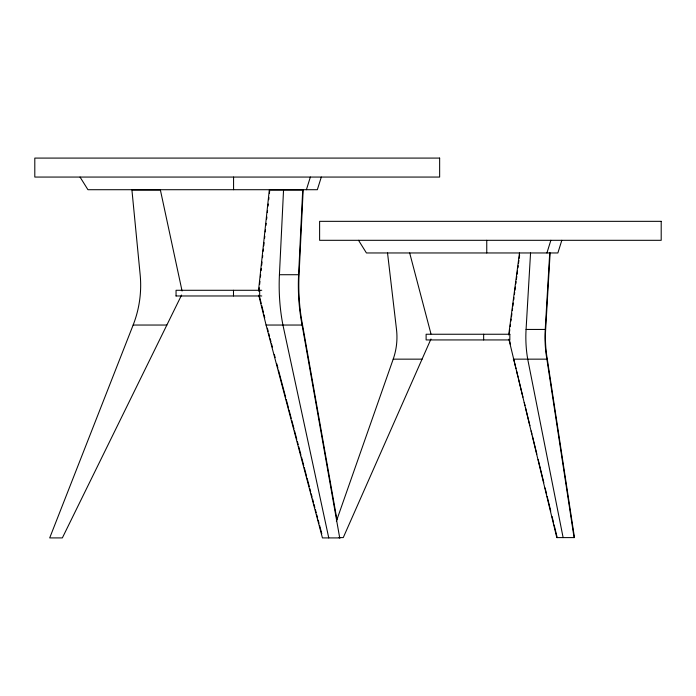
<?xml version="1.0" encoding="UTF-8"?>
<svg xmlns="http://www.w3.org/2000/svg" width="696" height="696" viewBox="0 0 696 696"><rect width="100%" height="100%" fill="white"/><g stroke="black" fill="none" stroke-linecap="round" stroke-linejoin="round"><path stroke-width="1.04" d="M328.764 537.912L282.933 325.041A109.002 54.505 90 0 1 279.427 274.72L283.542 190.034M339.718 537.912L302.108 325.041A109.002 54.505 -90 0 1 298.601 274.72L302.716 190.034L269.308 190.034L258.477 290.98M303.169 190.034L299.054 274.72A109.002 54.505 90 0 0 302.56 325.041L336.96 519.729M563.125 537.599L527.716 359.153A66.407 33.199 90 0 1 526.072 329.443L530.552 252.961M574.078 537.599L546.891 359.153A66.407 33.199 -90 0 1 545.238 329.443L549.727 252.961M550.127 252.961L545.647 329.443A66.407 33.199 -90 0 0 547.291 359.153L574.478 537.599L556.8 537.599L508.88 339.187M258.929 290.98L259.277 287.761M259.617 284.534L259.965 281.315M260.426 277.017L260.661 274.876M261.122 270.579L261.348 268.43M261.696 265.211L262.044 261.983M262.505 257.685L262.731 255.545M263.192 251.247L263.427 249.098M263.767 245.879L264.115 242.652M264.576 238.354L264.811 236.214M265.272 231.916L265.498 229.767M265.959 225.469L266.194 223.32M266.655 219.023L266.881 216.882M267.342 212.584L267.577 210.436M268.038 206.138L268.264 203.989M268.726 199.691L268.96 197.551M269.422 193.253L269.648 191.104M508.698 334.959L519.486 252.961M509.376 332.827L509.803 329.634M510.22 326.441L510.499 324.31M510.916 321.117L511.203 318.986M511.482 316.854L511.899 313.661M512.317 310.468L512.604 308.337M512.882 306.205L513.3 303.012M513.718 299.819L514.005 297.688M514.422 294.495L514.701 292.363M514.979 290.232L515.405 287.039M515.823 283.846L516.101 281.715M516.38 279.583L516.806 276.39M517.085 274.259L517.502 271.066M517.928 267.873L518.207 265.741M518.485 263.61L518.903 260.417M519.19 258.286L519.607 255.093M306.397 189.712L310.355 177.062M321.308 177.062L317.332 189.712L87.948 189.712L80.04 177.062M546.917 252.961L550.867 240.311M561.82 240.311L557.87 252.961L366.435 252.961L358.527 240.311M336.368 521.191L393.205 359.153A66.407 66.407 0 0 0 396.502 329.443L387.533 252.961M182.074 291.006L160.393 190.034L131.927 190.034L140.157 274.72A109.002 109.002 0 0 1 133.145 325.041L49.703 537.912L62.353 537.912L181.578 295.06M430.963 339.004L343.259 537.599L339.039 537.599M279.427 274.72L298.601 274.72M261.757 290.284L176.053 290.284L176.053 295.974M176.001 295.974L261.757 295.974M133.145 325.041L166.866 325.041M258.747 295.191L266.081 325.041L302.108 325.041M526.072 329.443L545.238 329.443M393.205 359.153L422.063 359.153M513.283 359.153L546.891 359.153M340.179 537.912L322.439 537.912L266.081 325.041M267.368 328.19L268.195 331.331M268.752 333.428L269.587 336.577M270.144 338.674L270.97 341.823M271.527 343.92L272.362 347.06M274.302 354.403L275.137 357.553M276.808 363.843L277.913 368.036M278.47 370.133L285.691 397.399M286.247 399.495L288.466 407.882M289.023 409.979L291.241 418.366M291.798 420.462L294.017 428.858M294.573 430.954L296.792 439.341M297.349 441.438L298.184 444.587M298.741 446.684L300.959 455.071M301.516 457.168L303.734 465.554M304.291 467.651L306.51 476.047M307.066 478.143L309.294 486.53M309.842 488.627L310.677 491.776M311.234 493.873L312.069 497.014M312.626 499.11L313.452 502.26M314.009 504.356L314.844 507.506M315.401 509.603L316.228 512.743M316.784 514.84L317.62 517.989M318.176 520.086L319.012 523.235M319.56 525.332L321.787 533.719M409.674 252.961L430.981 333.932M259.712 297.244L261.226 303.421M261.731 305.483L263.497 312.687M264.001 314.749L264.758 317.837M513.692 359.153L516.006 368.663M516.519 370.768L518.068 377.11M518.581 379.216L522.957 397.164M524.245 402.445L525.019 405.611M525.532 407.725L529.908 425.674M531.196 430.954L531.97 434.121M532.483 436.235L536.86 454.183M538.147 459.464L543.811 482.693M545.098 487.974L546.647 494.308M547.16 496.413L550.762 511.203M552.05 516.476L553.598 522.818M554.112 524.923L557.2 537.599M509.515 340.24L510.438 344.442M486.756 240.311L486.756 252.961M483.65 334.245L483.65 339.935M259.669 290.284L259.669 295.974M233.569 177.062L233.569 189.712M233.491 290.284L233.491 295.974M439.646 158.088L34.8 158.088L34.8 177.062L439.646 177.062L439.646 158.088M661.2 221.337L319.612 221.337L319.612 240.311L661.2 240.311L661.2 221.337M509.837 334.245L426.117 334.245L426.117 339.935L509.837 339.935L509.837 334.245"/></g></svg>
